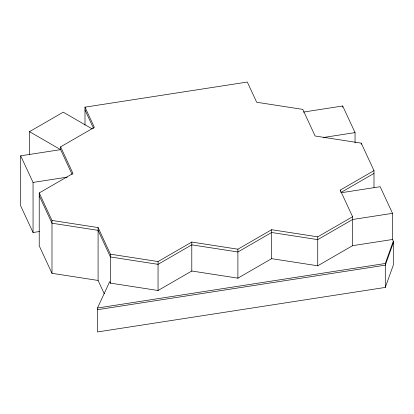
<?xml version="1.0" encoding="UTF-8"?>
<svg xmlns="http://www.w3.org/2000/svg" width="414" height="414" viewBox="0 0 414 414"><rect width="100%" height="100%" fill="white"/><g stroke="black" fill="none" stroke-linecap="round" stroke-linejoin="round"><path stroke-width="0.62" d="M385.294 287.425L385.294 263.49L393.3 241.181L392.513 239.489L352.593 245.668L317.735 265.793L271.641 258.662L237.895 278.146L191.796 271.015L158.05 290.493L110.434 283.129L109.731 281.608L97.471 308.016L97.471 331.95L385.294 287.425L393.3 265.12L393.3 241.181M393.3 242.852L385.294 265.162L97.471 309.688M29.492 154.784L29.492 131.662L63.233 112.178L92.141 128.868M72.165 174.511L60.62 149.635L60.62 146.851L94.366 127.367L84.989 107.159L247.303 82.05L256.685 102.258L302.779 109.389L315.132 136.004L361.231 143.135L373.987 170.625L373.987 187.537M104.261 293.759L98.082 280.449L51.988 273.318L39.226 245.828L39.226 192.945L72.973 173.466L60.62 146.851M39.226 192.945L51.988 220.439L98.082 227.571L110.434 254.18L158.05 261.55L191.796 242.066L237.895 249.197L271.641 229.713L317.735 236.844L352.593 216.719L340.241 190.109L373.987 170.625M340.794 192.572L373.987 173.409M39.387 231.54L33.053 232.523L20.7 205.908L20.7 155.809L60.62 149.635L29.492 131.662M303.415 112.075L342.699 105.994L355.052 132.609L355.052 142.887M20.7 155.809L33.053 182.424L67.27 177.13M323.37 137.51L355.052 132.609M341.509 192.696L380.161 186.714L392.513 213.329L392.513 239.665M392.513 213.329L352.593 219.503L317.735 239.628L271.641 232.497L237.895 251.981L191.796 244.85L158.05 264.334L110.434 256.965L98.082 230.35L51.988 223.218L39.226 195.729M97.471 308.016L385.294 263.49M84.989 109.943L93.564 128.418M361.231 143.135L361.231 144.248M352.593 216.719L352.593 245.838M342.699 105.994L342.699 107.278M340.241 190.109L340.241 191.221M317.735 236.844L317.735 265.964M271.641 229.713L271.641 258.833M237.895 249.197L237.895 278.317M191.796 242.066L191.796 271.186M158.05 261.55L158.05 290.664M110.434 254.18L110.434 283.3M98.082 227.571L98.082 280.449M84.989 107.159L84.989 125.08M51.988 220.439L51.988 273.318M33.053 182.424L33.053 232.523"/></g></svg>
